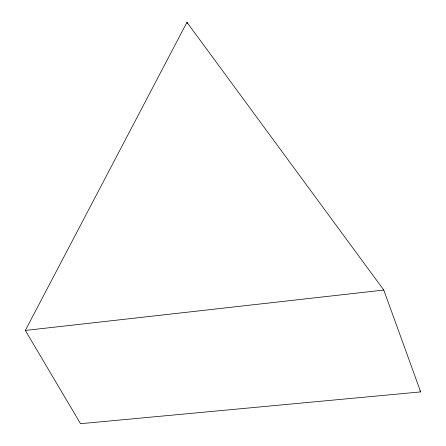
<?xml version="1.0" encoding="UTF-8"?>
<svg xmlns="http://www.w3.org/2000/svg" width="446" height="446" viewBox="0 0 446 446"><rect width="100%" height="100%" fill="white"/><g stroke="black" fill="none" stroke-linecap="round" stroke-linejoin="round"><path stroke-width="0.67" d="M25.327 330.447L186.958 22.3L383.783 290.056L420.673 391.911L80.536 423.7L25.327 330.447L383.783 290.056M419.864 390.774L420.673 391.911M186.958 22.3L187.493 23.582"/></g></svg>
